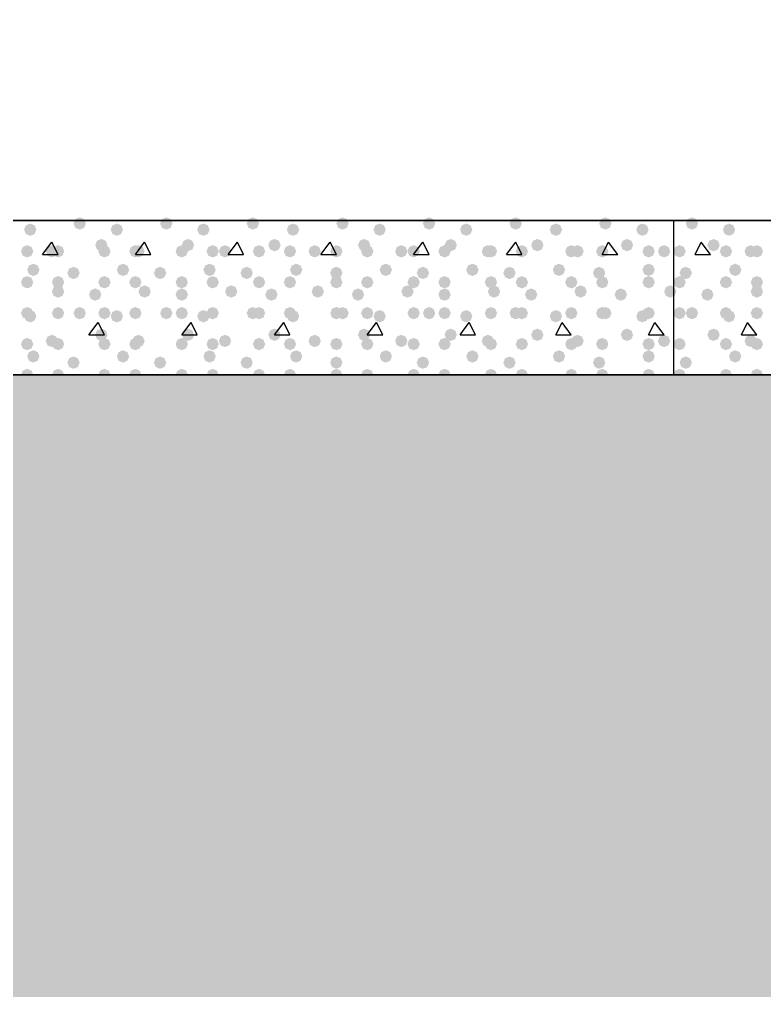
# Model space of a CAD drawing. Header units: millimetres. Extents: x 0 to 420, y 0 to 297.
# Drawn here: x 164.66 to 174.86, y 118.49 to 131.78 of the extents above; entities that cross this region are included whole.
import ezdxf

# ---------------------------------------------------------------- set-up
doc = ezdxf.new("R2010")
doc.units = ezdxf.units.MM
doc.layers.get('0').update_dxf_attribs({"linetype": 'CONTINUOUS'})

msp = doc.modelspace()

# ---------------------------------------------------------------- hatches: boundary and pattern name
at = {"true_color": 0x000008}
for points in [[(164.888333, 128.905), (164.863463, 128.845204), (164.803667, 128.820333), (164.743871, 128.845204), (164.719, 128.905), (164.743871, 128.964796), (164.803667, 128.989667), (164.863462, 128.964796)], [(165.565667, 128.989667), (165.540796, 128.929871), (165.481, 128.905), (165.421204, 128.929871), (165.396333, 128.989667), (165.421204, 129.049462), (165.481, 129.074333), (165.540796, 129.049463)], [(166.073667, 128.905), (166.048796, 128.845204), (165.989, 128.820333), (165.929204, 128.845204), (165.904333, 128.905), (165.929204, 128.964796), (165.989, 128.989667), (166.048796, 128.964796)], [(166.751, 128.989667), (166.726129, 128.929871), (166.666333, 128.905), (166.606538, 128.929871), (166.581667, 128.989667), (166.606537, 129.049462), (166.666333, 129.074333), (166.726129, 129.049463)], [(167.259, 128.905), (167.234129, 128.845204), (167.174333, 128.820333), (167.114538, 128.845204), (167.089667, 128.905), (167.114537, 128.964796), (167.174333, 128.989667), (167.234129, 128.964796)], [(167.936333, 128.989667), (167.911462, 128.929871), (167.851667, 128.905), (167.791871, 128.929871), (167.767, 128.989667), (167.791871, 129.049462), (167.851667, 129.074333), (167.911462, 129.049463)], [(168.486667, 128.905), (168.461796, 128.845204), (168.402, 128.820333), (168.342204, 128.845204), (168.317333, 128.905), (168.342204, 128.964796), (168.402, 128.989667), (168.461796, 128.964796)], [(169.164, 128.989667), (169.139129, 128.929871), (169.079333, 128.905), (169.019538, 128.929871), (168.994667, 128.989667), (169.019537, 129.049462), (169.079333, 129.074333), (169.139129, 129.049463)], [(169.672, 128.905), (169.647129, 128.845204), (169.587333, 128.820333), (169.527537, 128.845204), (169.502667, 128.905), (169.527537, 128.964796), (169.587333, 128.989667), (169.647129, 128.964796)], [(170.349333, 128.989667), (170.324462, 128.929871), (170.264667, 128.905), (170.204871, 128.929871), (170.18, 128.989667), (170.204871, 129.049462), (170.264667, 129.074333), (170.324462, 129.049463)], [(170.857333, 128.905), (170.832462, 128.845204), (170.772667, 128.820333), (170.712871, 128.845204), (170.688, 128.905), (170.712871, 128.964796), (170.772667, 128.989667), (170.832462, 128.964796)], [(171.534667, 128.989667), (171.509796, 128.929871), (171.45, 128.905), (171.390204, 128.929871), (171.365333, 128.989667), (171.390204, 129.049462), (171.45, 129.074333), (171.509796, 129.049463)], [(172.085, 128.905), (172.060129, 128.845204), (172.000333, 128.820333), (171.940538, 128.845204), (171.915667, 128.905), (171.940537, 128.964796), (172.000333, 128.989667), (172.060129, 128.964796)], [(172.762333, 128.989667), (172.737462, 128.929871), (172.677667, 128.905), (172.617871, 128.929871), (172.593, 128.989667), (172.617871, 129.049462), (172.677667, 129.074333), (172.737462, 129.049463)], [(173.270333, 128.905), (173.245462, 128.845204), (173.185667, 128.820333), (173.125871, 128.845204), (173.101, 128.905), (173.125871, 128.964796), (173.185667, 128.989667), (173.245462, 128.964796)], [(165.862, 128.693333), (165.837129, 128.633537), (165.777333, 128.608667), (165.717537, 128.633537), (165.692667, 128.693333), (165.717537, 128.753129), (165.777333, 128.778), (165.837129, 128.753129)], [(167.047333, 128.693333), (167.022462, 128.633537), (166.962667, 128.608667), (166.902871, 128.633537), (166.878, 128.693333), (166.902871, 128.753129), (166.962667, 128.778), (167.022462, 128.753129)], [(168.232667, 128.693333), (168.207796, 128.633537), (168.148, 128.608667), (168.088204, 128.633537), (168.063333, 128.693333), (168.088204, 128.753129), (168.148, 128.778), (168.207796, 128.753129)], [(169.460333, 128.693333), (169.435462, 128.633537), (169.375667, 128.608667), (169.315871, 128.633537), (169.291, 128.693333), (169.315871, 128.753129), (169.375667, 128.778), (169.435462, 128.753129)], [(170.645667, 128.693333), (170.620796, 128.633537), (170.561, 128.608667), (170.501204, 128.633537), (170.476333, 128.693333), (170.501204, 128.753129), (170.561, 128.778), (170.620796, 128.753129)], [(171.831, 128.693333), (171.806129, 128.633537), (171.746333, 128.608667), (171.686538, 128.633537), (171.661667, 128.693333), (171.686537, 128.753129), (171.746333, 128.778), (171.806129, 128.753129)], [(173.058667, 128.693333), (173.033796, 128.633537), (172.974, 128.608667), (172.914204, 128.633537), (172.889333, 128.693333), (172.914204, 128.753129), (172.974, 128.778), (173.033796, 128.753129)], [(164.846, 128.608667), (164.821129, 128.548871), (164.761333, 128.524), (164.701538, 128.548871), (164.676667, 128.608667), (164.701537, 128.668462), (164.761333, 128.693333), (164.821129, 128.668463)], [(165.184667, 128.608667), (165.159796, 128.548871), (165.1, 128.524), (165.040204, 128.548871), (165.015333, 128.608667), (165.040204, 128.668462), (165.1, 128.693333), (165.159796, 128.668463)], [(165.269333, 128.608667), (165.244463, 128.548871), (165.184667, 128.524), (165.124871, 128.548871), (165.1, 128.608667), (165.124871, 128.668462), (165.184667, 128.693333), (165.244462, 128.668463)], [(165.904333, 128.608667), (165.879462, 128.548871), (165.819667, 128.524), (165.759871, 128.548871), (165.735, 128.608667), (165.759871, 128.668462), (165.819667, 128.693333), (165.879462, 128.668463)], [(166.327667, 128.608667), (166.302796, 128.548871), (166.243, 128.524), (166.183204, 128.548871), (166.158333, 128.608667), (166.183204, 128.668462), (166.243, 128.693333), (166.302796, 128.668463)], [(166.37, 128.608667), (166.345129, 128.548871), (166.285333, 128.524), (166.225538, 128.548871), (166.200667, 128.608667), (166.225537, 128.668462), (166.285333, 128.693333), (166.345129, 128.668463)], [(166.962667, 128.608667), (166.937796, 128.548871), (166.878, 128.524), (166.818204, 128.548871), (166.793333, 128.608667), (166.818204, 128.668462), (166.878, 128.693333), (166.937796, 128.668463)], [(167.386, 128.608667), (167.361129, 128.548871), (167.301333, 128.524), (167.241538, 128.548871), (167.216667, 128.608667), (167.241537, 128.668462), (167.301333, 128.693333), (167.361129, 128.668463)], [(167.555333, 128.608667), (167.530462, 128.548871), (167.470667, 128.524), (167.410871, 128.548871), (167.386, 128.608667), (167.410871, 128.668462), (167.470667, 128.693333), (167.530462, 128.668463)], [(168.021, 128.608667), (167.996129, 128.548871), (167.936333, 128.524), (167.876538, 128.548871), (167.851667, 128.608667), (167.876537, 128.668462), (167.936333, 128.693333), (167.996129, 128.668463)], [(168.444333, 128.608667), (168.419463, 128.548871), (168.359667, 128.524), (168.299871, 128.548871), (168.275, 128.608667), (168.299871, 128.668462), (168.359667, 128.693333), (168.419462, 128.668463)], [(168.783, 128.608667), (168.758129, 128.548871), (168.698333, 128.524), (168.638537, 128.548871), (168.613667, 128.608667), (168.638537, 128.668462), (168.698333, 128.693333), (168.758129, 128.668463)], [(169.079333, 128.608667), (169.054463, 128.548871), (168.994667, 128.524), (168.934871, 128.548871), (168.91, 128.608667), (168.934871, 128.668462), (168.994667, 128.693333), (169.054462, 128.668463)], [(169.502667, 128.608667), (169.477796, 128.548871), (169.418, 128.524), (169.358204, 128.548871), (169.333333, 128.608667), (169.358204, 128.668462), (169.418, 128.693333), (169.477796, 128.668463)], [(169.968333, 128.608667), (169.943463, 128.548871), (169.883667, 128.524), (169.823871, 128.548871), (169.799, 128.608667), (169.823871, 128.668462), (169.883667, 128.693333), (169.943462, 128.668463)], [(170.137667, 128.608667), (170.112796, 128.548871), (170.053, 128.524), (169.993204, 128.548871), (169.968333, 128.608667), (169.993204, 128.668462), (170.053, 128.693333), (170.112796, 128.668463)], [(170.561, 128.608667), (170.536129, 128.548871), (170.476333, 128.524), (170.416538, 128.548871), (170.391667, 128.608667), (170.416537, 128.668462), (170.476333, 128.693333), (170.536129, 128.668463)], [(171.153667, 128.608667), (171.128796, 128.548871), (171.069, 128.524), (171.009204, 128.548871), (170.984333, 128.608667), (171.009204, 128.668462), (171.069, 128.693333), (171.128796, 128.668463)], [(171.196, 128.608667), (171.171129, 128.548871), (171.111333, 128.524), (171.051538, 128.548871), (171.026667, 128.608667), (171.051537, 128.668462), (171.111333, 128.693333), (171.171129, 128.668463)], [(171.619333, 128.608667), (171.594463, 128.548871), (171.534667, 128.524), (171.474871, 128.548871), (171.45, 128.608667), (171.474871, 128.668462), (171.534667, 128.693333), (171.594462, 128.668463)], [(172.296667, 128.608667), (172.271796, 128.548871), (172.212, 128.524), (172.152204, 128.548871), (172.127333, 128.608667), (172.152204, 128.668462), (172.212, 128.693333), (172.271796, 128.668463)], [(172.381333, 128.608667), (172.356462, 128.548871), (172.296667, 128.524), (172.236871, 128.548871), (172.212, 128.608667), (172.236871, 128.668462), (172.296667, 128.693333), (172.356462, 128.668463)], [(172.72, 128.608667), (172.695129, 128.548871), (172.635333, 128.524), (172.575538, 128.548871), (172.550667, 128.608667), (172.575537, 128.668462), (172.635333, 128.693333), (172.695129, 128.668463)], [(173.355, 128.608667), (173.330129, 128.548871), (173.270333, 128.524), (173.210538, 128.548871), (173.185667, 128.608667), (173.210537, 128.668462), (173.270333, 128.693333), (173.330129, 128.668463)], [(173.566667, 128.608667), (173.541796, 128.548871), (173.482, 128.524), (173.422204, 128.548871), (173.397333, 128.608667), (173.422204, 128.668462), (173.482, 128.693333), (173.541796, 128.668463)], [(164.930667, 128.354667), (164.905796, 128.294871), (164.846, 128.27), (164.786204, 128.294871), (164.761333, 128.354667), (164.786204, 128.414462), (164.846, 128.439333), (164.905796, 128.414463)], [(165.481, 128.312333), (165.456129, 128.252537), (165.396333, 128.227667), (165.336538, 128.252537), (165.311667, 128.312333), (165.336537, 128.372129), (165.396333, 128.397), (165.456129, 128.372129)], [(166.158333, 128.354667), (166.133463, 128.294871), (166.073667, 128.27), (166.013871, 128.294871), (165.989, 128.354667), (166.013871, 128.414462), (166.073667, 128.439333), (166.133462, 128.414463)], [(166.666333, 128.312333), (166.641462, 128.252537), (166.581667, 128.227667), (166.521871, 128.252537), (166.497, 128.312333), (166.521871, 128.372129), (166.581667, 128.397), (166.641462, 128.372129)], [(167.343667, 128.354667), (167.318796, 128.294871), (167.259, 128.27), (167.199204, 128.294871), (167.174333, 128.354667), (167.199204, 128.414462), (167.259, 128.439333), (167.318796, 128.414463)], [(167.851667, 128.312333), (167.826796, 128.252537), (167.767, 128.227667), (167.707204, 128.252537), (167.682333, 128.312333), (167.707204, 128.372129), (167.767, 128.397), (167.826796, 128.372129)], [(168.529, 128.354667), (168.504129, 128.294871), (168.444333, 128.27), (168.384538, 128.294871), (168.359667, 128.354667), (168.384537, 128.414462), (168.444333, 128.439333), (168.504129, 128.414463)], [(169.079333, 128.312333), (169.054463, 128.252537), (168.994667, 128.227667), (168.934871, 128.252537), (168.91, 128.312333), (168.934871, 128.372129), (168.994667, 128.397), (169.054462, 128.372129)], [(169.756667, 128.354667), (169.731796, 128.294871), (169.672, 128.27), (169.612204, 128.294871), (169.587333, 128.354667), (169.612204, 128.414462), (169.672, 128.439333), (169.731796, 128.414463)], [(170.264667, 128.312333), (170.239796, 128.252537), (170.18, 128.227667), (170.120204, 128.252537), (170.095333, 128.312333), (170.120204, 128.372129), (170.18, 128.397), (170.239796, 128.372129)], [(170.942, 128.354667), (170.917129, 128.294871), (170.857333, 128.27), (170.797537, 128.294871), (170.772667, 128.354667), (170.797537, 128.414462), (170.857333, 128.439333), (170.917129, 128.414463)], [(171.45, 128.312333), (171.425129, 128.252537), (171.365333, 128.227667), (171.305538, 128.252537), (171.280667, 128.312333), (171.305537, 128.372129), (171.365333, 128.397), (171.425129, 128.372129)], [(172.127333, 128.354667), (172.102463, 128.294871), (172.042667, 128.27), (171.982871, 128.294871), (171.958, 128.354667), (171.982871, 128.414462), (172.042667, 128.439333), (172.102462, 128.414463)], [(172.677667, 128.312333), (172.652796, 128.252537), (172.593, 128.227667), (172.533204, 128.252537), (172.508333, 128.312333), (172.533204, 128.372129), (172.593, 128.397), (172.652796, 128.372129)], [(173.355, 128.354667), (173.330129, 128.294871), (173.270333, 128.27), (173.210538, 128.294871), (173.185667, 128.354667), (173.210537, 128.414462), (173.270333, 128.439333), (173.330129, 128.414463)], [(164.846, 128.185333), (164.821129, 128.125538), (164.761333, 128.100667), (164.701538, 128.125538), (164.676667, 128.185333), (164.701537, 128.245129), (164.761333, 128.27), (164.821129, 128.245129)], [(165.269333, 128.185333), (165.244463, 128.125538), (165.184667, 128.100667), (165.124871, 128.125538), (165.1, 128.185333), (165.124871, 128.245129), (165.184667, 128.27), (165.244462, 128.245129)], [(165.904333, 128.185333), (165.879462, 128.125538), (165.819667, 128.100667), (165.759871, 128.125538), (165.735, 128.185333), (165.759871, 128.245129), (165.819667, 128.27), (165.879462, 128.245129)], [(166.327667, 128.185333), (166.302796, 128.125538), (166.243, 128.100667), (166.183204, 128.125538), (166.158333, 128.185333), (166.183204, 128.245129), (166.243, 128.27), (166.302796, 128.245129)], [(166.962667, 128.185333), (166.937796, 128.125538), (166.878, 128.100667), (166.818204, 128.125538), (166.793333, 128.185333), (166.818204, 128.245129), (166.878, 128.27), (166.937796, 128.245129)], [(167.386, 128.185333), (167.361129, 128.125538), (167.301333, 128.100667), (167.241538, 128.125538), (167.216667, 128.185333), (167.241537, 128.245129), (167.301333, 128.27), (167.361129, 128.245129)], [(168.021, 128.185333), (167.996129, 128.125538), (167.936333, 128.100667), (167.876538, 128.125538), (167.851667, 128.185333), (167.876537, 128.245129), (167.936333, 128.27), (167.996129, 128.245129)], [(168.444333, 128.185333), (168.419463, 128.125538), (168.359667, 128.100667), (168.299871, 128.125538), (168.275, 128.185333), (168.299871, 128.245129), (168.359667, 128.27), (168.419462, 128.245129)], [(169.079333, 128.185333), (169.054463, 128.125538), (168.994667, 128.100667), (168.934871, 128.125538), (168.91, 128.185333), (168.934871, 128.245129), (168.994667, 128.27), (169.054462, 128.245129)], [(169.502667, 128.185333), (169.477796, 128.125538), (169.418, 128.100667), (169.358204, 128.125538), (169.333333, 128.185333), (169.358204, 128.245129), (169.418, 128.27), (169.477796, 128.245129)], [(170.137667, 128.185333), (170.112796, 128.125538), (170.053, 128.100667), (169.993204, 128.125538), (169.968333, 128.185333), (169.993204, 128.245129), (170.053, 128.27), (170.112796, 128.245129)], [(170.561, 128.185333), (170.536129, 128.125538), (170.476333, 128.100667), (170.416538, 128.125538), (170.391667, 128.185333), (170.416537, 128.245129), (170.476333, 128.27), (170.536129, 128.245129)], [(171.196, 128.185333), (171.171129, 128.125538), (171.111333, 128.100667), (171.051538, 128.125538), (171.026667, 128.185333), (171.051537, 128.245129), (171.111333, 128.27), (171.171129, 128.245129)], [(171.619333, 128.185333), (171.594463, 128.125538), (171.534667, 128.100667), (171.474871, 128.125538), (171.45, 128.185333), (171.474871, 128.245129), (171.534667, 128.27), (171.594462, 128.245129)], [(172.296667, 128.185333), (172.271796, 128.125538), (172.212, 128.100667), (172.152204, 128.125538), (172.127333, 128.185333), (172.152204, 128.245129), (172.212, 128.27), (172.271796, 128.245129)], [(172.72, 128.185333), (172.695129, 128.125538), (172.635333, 128.100667), (172.575538, 128.125538), (172.550667, 128.185333), (172.575537, 128.245129), (172.635333, 128.27), (172.695129, 128.245129)], [(173.355, 128.185333), (173.330129, 128.125538), (173.270333, 128.100667), (173.210538, 128.125538), (173.185667, 128.185333), (173.210537, 128.245129), (173.270333, 128.27), (173.330129, 128.245129)], [(165.269333, 128.058333), (165.244463, 127.998538), (165.184667, 127.973667), (165.124871, 127.998538), (165.1, 128.058333), (165.124871, 128.118129), (165.184667, 128.143), (165.244462, 128.118129)], [(165.777333, 128.016), (165.752462, 127.956204), (165.692667, 127.931333), (165.632871, 127.956204), (165.608, 128.016), (165.632871, 128.075796), (165.692667, 128.100667), (165.752462, 128.075796)], [(166.454667, 128.058333), (166.429796, 127.998538), (166.37, 127.973667), (166.310204, 127.998538), (166.285333, 128.058333), (166.310204, 128.118129), (166.37, 128.143), (166.429796, 128.118129)], [(166.962667, 128.016), (166.937796, 127.956204), (166.878, 127.931333), (166.818204, 127.956204), (166.793333, 128.016), (166.818204, 128.075796), (166.878, 128.100667), (166.937796, 128.075796)], [(167.64, 128.058333), (167.615129, 127.998538), (167.555333, 127.973667), (167.495538, 127.998538), (167.470667, 128.058333), (167.495537, 128.118129), (167.555333, 128.143), (167.615129, 128.118129)], [(168.190333, 128.016), (168.165462, 127.956204), (168.105667, 127.931333), (168.045871, 127.956204), (168.021, 128.016), (168.045871, 128.075796), (168.105667, 128.100667), (168.165462, 128.075796)], [(168.825333, 128.058333), (168.800462, 127.998538), (168.740667, 127.973667), (168.680871, 127.998538), (168.656, 128.058333), (168.680871, 128.118129), (168.740667, 128.143), (168.800462, 128.118129)], [(169.375667, 128.016), (169.350796, 127.956204), (169.291, 127.931333), (169.231204, 127.956204), (169.206333, 128.016), (169.231204, 128.075796), (169.291, 128.100667), (169.350796, 128.075796)], [(170.053, 128.058333), (170.028129, 127.998538), (169.968333, 127.973667), (169.908537, 127.998538), (169.883667, 128.058333), (169.908537, 128.118129), (169.968333, 128.143), (170.028129, 128.118129)], [(170.561, 128.016), (170.536129, 127.956204), (170.476333, 127.931333), (170.416538, 127.956204), (170.391667, 128.016), (170.416537, 128.075796), (170.476333, 128.100667), (170.536129, 128.075796)], [(171.238333, 128.058333), (171.213462, 127.998538), (171.153667, 127.973667), (171.093871, 127.998538), (171.069, 128.058333), (171.093871, 128.118129), (171.153667, 128.143), (171.213462, 128.118129)], [(171.746333, 128.016), (171.721462, 127.956204), (171.661667, 127.931333), (171.601871, 127.956204), (171.577, 128.016), (171.601871, 128.075796), (171.661667, 128.100667), (171.721462, 128.075796)], [(172.423667, 128.058333), (172.398796, 127.998538), (172.339, 127.973667), (172.279204, 127.998538), (172.254333, 128.058333), (172.279204, 128.118129), (172.339, 128.143), (172.398796, 128.118129)], [(172.974, 128.016), (172.949129, 127.956204), (172.889333, 127.931333), (172.829538, 127.956204), (172.804667, 128.016), (172.829537, 128.075796), (172.889333, 128.100667), (172.949129, 128.075796)], [(173.651333, 128.058333), (173.626462, 127.998538), (173.566667, 127.973667), (173.506871, 127.998538), (173.482, 128.058333), (173.506871, 128.118129), (173.566667, 128.143), (173.626462, 128.118129)], [(164.846, 127.762), (164.821129, 127.702204), (164.761333, 127.677333), (164.701538, 127.702204), (164.676667, 127.762), (164.701537, 127.821796), (164.761333, 127.846667), (164.821129, 127.821796)], [(164.888333, 127.719667), (164.863463, 127.659871), (164.803667, 127.635), (164.743871, 127.659871), (164.719, 127.719667), (164.743871, 127.779462), (164.803667, 127.804333), (164.863462, 127.779463)], [(165.269333, 127.762), (165.244463, 127.702204), (165.184667, 127.677333), (165.124871, 127.702204), (165.1, 127.762), (165.124871, 127.821796), (165.184667, 127.846667), (165.244462, 127.821796)], [(165.565667, 127.762), (165.540796, 127.702204), (165.481, 127.677333), (165.421204, 127.702204), (165.396333, 127.762), (165.421204, 127.821796), (165.481, 127.846667), (165.540796, 127.821796)], [(165.904333, 127.762), (165.879462, 127.702204), (165.819667, 127.677333), (165.759871, 127.702204), (165.735, 127.762), (165.759871, 127.821796), (165.819667, 127.846667), (165.879462, 127.821796)], [(166.073667, 127.719667), (166.048796, 127.659871), (165.989, 127.635), (165.929204, 127.659871), (165.904333, 127.719667), (165.929204, 127.779462), (165.989, 127.804333), (166.048796, 127.779463)], [(166.327667, 127.762), (166.302796, 127.702204), (166.243, 127.677333), (166.183204, 127.702204), (166.158333, 127.762), (166.183204, 127.821796), (166.243, 127.846667), (166.302796, 127.821796)], [(166.751, 127.762), (166.726129, 127.702204), (166.666333, 127.677333), (166.606538, 127.702204), (166.581667, 127.762), (166.606537, 127.821796), (166.666333, 127.846667), (166.726129, 127.821796)], [(166.962667, 127.762), (166.937796, 127.702204), (166.878, 127.677333), (166.818204, 127.702204), (166.793333, 127.762), (166.818204, 127.821796), (166.878, 127.846667), (166.937796, 127.821796)], [(167.259, 127.719667), (167.234129, 127.659871), (167.174333, 127.635), (167.114538, 127.659871), (167.089667, 127.719667), (167.114537, 127.779462), (167.174333, 127.804333), (167.234129, 127.779463)], [(167.386, 127.762), (167.361129, 127.702204), (167.301333, 127.677333), (167.241538, 127.702204), (167.216667, 127.762), (167.241537, 127.821796), (167.301333, 127.846667), (167.361129, 127.821796)], [(167.936333, 127.762), (167.911462, 127.702204), (167.851667, 127.677333), (167.791871, 127.702204), (167.767, 127.762), (167.791871, 127.821796), (167.851667, 127.846667), (167.911462, 127.821796)], [(168.021, 127.762), (167.996129, 127.702204), (167.936333, 127.677333), (167.876538, 127.702204), (167.851667, 127.762), (167.876537, 127.821796), (167.936333, 127.846667), (167.996129, 127.821796)], [(168.444333, 127.762), (168.419463, 127.702204), (168.359667, 127.677333), (168.299871, 127.702204), (168.275, 127.762), (168.299871, 127.821796), (168.359667, 127.846667), (168.419462, 127.821796)], [(168.486667, 127.719667), (168.461796, 127.659871), (168.402, 127.635), (168.342204, 127.659871), (168.317333, 127.719667), (168.342204, 127.779462), (168.402, 127.804333), (168.461796, 127.779463)], [(169.079333, 127.762), (169.054463, 127.702204), (168.994667, 127.677333), (168.934871, 127.702204), (168.91, 127.762), (168.934871, 127.821796), (168.994667, 127.846667), (169.054462, 127.821796)], [(169.164, 127.762), (169.139129, 127.702204), (169.079333, 127.677333), (169.019538, 127.702204), (168.994667, 127.762), (169.019537, 127.821796), (169.079333, 127.846667), (169.139129, 127.821796)], [(169.502667, 127.762), (169.477796, 127.702204), (169.418, 127.677333), (169.358204, 127.702204), (169.333333, 127.762), (169.358204, 127.821796), (169.418, 127.846667), (169.477796, 127.821796)], [(169.672, 127.719667), (169.647129, 127.659871), (169.587333, 127.635), (169.527537, 127.659871), (169.502667, 127.719667), (169.527537, 127.779462), (169.587333, 127.804333), (169.647129, 127.779463)], [(170.137667, 127.762), (170.112796, 127.702204), (170.053, 127.677333), (169.993204, 127.702204), (169.968333, 127.762), (169.993204, 127.821796), (170.053, 127.846667), (170.112796, 127.821796)], [(170.349333, 127.762), (170.324462, 127.702204), (170.264667, 127.677333), (170.204871, 127.702204), (170.18, 127.762), (170.204871, 127.821796), (170.264667, 127.846667), (170.324462, 127.821796)], [(170.561, 127.762), (170.536129, 127.702204), (170.476333, 127.677333), (170.416538, 127.702204), (170.391667, 127.762), (170.416537, 127.821796), (170.476333, 127.846667), (170.536129, 127.821796)], [(170.857333, 127.719667), (170.832462, 127.659871), (170.772667, 127.635), (170.712871, 127.659871), (170.688, 127.719667), (170.712871, 127.779462), (170.772667, 127.804333), (170.832462, 127.779463)], [(171.196, 127.762), (171.171129, 127.702204), (171.111333, 127.677333), (171.051538, 127.702204), (171.026667, 127.762), (171.051537, 127.821796), (171.111333, 127.846667), (171.171129, 127.821796)], [(171.534667, 127.762), (171.509796, 127.702204), (171.45, 127.677333), (171.390204, 127.702204), (171.365333, 127.762), (171.390204, 127.821796), (171.45, 127.846667), (171.509796, 127.821796)], [(171.619333, 127.762), (171.594463, 127.702204), (171.534667, 127.677333), (171.474871, 127.702204), (171.45, 127.762), (171.474871, 127.821796), (171.534667, 127.846667), (171.594462, 127.821796)], [(172.085, 127.719667), (172.060129, 127.659871), (172.000333, 127.635), (171.940538, 127.659871), (171.915667, 127.719667), (171.940537, 127.779462), (172.000333, 127.804333), (172.060129, 127.779463)], [(172.296667, 127.762), (172.271796, 127.702204), (172.212, 127.677333), (172.152204, 127.702204), (172.127333, 127.762), (172.152204, 127.821796), (172.212, 127.846667), (172.271796, 127.821796)], [(172.72, 127.762), (172.695129, 127.702204), (172.635333, 127.677333), (172.575538, 127.702204), (172.550667, 127.762), (172.575537, 127.821796), (172.635333, 127.846667), (172.695129, 127.821796)], [(172.762333, 127.762), (172.737462, 127.702204), (172.677667, 127.677333), (172.617871, 127.702204), (172.593, 127.762), (172.617871, 127.821796), (172.677667, 127.846667), (172.737462, 127.821796)], [(173.270333, 127.719667), (173.245462, 127.659871), (173.185667, 127.635), (173.125871, 127.659871), (173.101, 127.719667), (173.125871, 127.779462), (173.185667, 127.804333), (173.245462, 127.779463)], [(173.355, 127.762), (173.330129, 127.702204), (173.270333, 127.677333), (173.210538, 127.702204), (173.185667, 127.762), (173.210537, 127.821796), (173.270333, 127.846667), (173.330129, 127.821796)], [(165.862, 127.465667), (165.837129, 127.405871), (165.777333, 127.381), (165.717537, 127.405871), (165.692667, 127.465667), (165.717537, 127.525462), (165.777333, 127.550333), (165.837129, 127.525463)], [(167.047333, 127.465667), (167.022462, 127.405871), (166.962667, 127.381), (166.902871, 127.405871), (166.878, 127.465667), (166.902871, 127.525462), (166.962667, 127.550333), (167.022462, 127.525463)], [(168.232667, 127.465667), (168.207796, 127.405871), (168.148, 127.381), (168.088204, 127.405871), (168.063333, 127.465667), (168.088204, 127.525462), (168.148, 127.550333), (168.207796, 127.525463)], [(169.460333, 127.465667), (169.435462, 127.405871), (169.375667, 127.381), (169.315871, 127.405871), (169.291, 127.465667), (169.315871, 127.525462), (169.375667, 127.550333), (169.435462, 127.525463)], [(170.645667, 127.465667), (170.620796, 127.405871), (170.561, 127.381), (170.501204, 127.405871), (170.476333, 127.465667), (170.501204, 127.525462), (170.561, 127.550333), (170.620796, 127.525463)], [(171.831, 127.465667), (171.806129, 127.405871), (171.746333, 127.381), (171.686538, 127.405871), (171.661667, 127.465667), (171.686537, 127.525462), (171.746333, 127.550333), (171.806129, 127.525463)], [(173.058667, 127.465667), (173.033796, 127.405871), (172.974, 127.381), (172.914204, 127.405871), (172.889333, 127.465667), (172.914204, 127.525462), (172.974, 127.550333), (173.033796, 127.525463)], [(164.846, 127.338667), (164.821129, 127.278871), (164.761333, 127.254), (164.701538, 127.278871), (164.676667, 127.338667), (164.701537, 127.398462), (164.761333, 127.423333), (164.821129, 127.398463)], [(165.184667, 127.381), (165.159796, 127.321204), (165.1, 127.296333), (165.040204, 127.321204), (165.015333, 127.381), (165.040204, 127.440796), (165.1, 127.465667), (165.159796, 127.440796)], [(165.269333, 127.338667), (165.244463, 127.278871), (165.184667, 127.254), (165.124871, 127.278871), (165.1, 127.338667), (165.124871, 127.398462), (165.184667, 127.423333), (165.244462, 127.398463)], [(165.904333, 127.338667), (165.879462, 127.278871), (165.819667, 127.254), (165.759871, 127.278871), (165.735, 127.338667), (165.759871, 127.398462), (165.819667, 127.423333), (165.879462, 127.398463)], [(166.327667, 127.338667), (166.302796, 127.278871), (166.243, 127.254), (166.183204, 127.278871), (166.158333, 127.338667), (166.183204, 127.398462), (166.243, 127.423333), (166.302796, 127.398463)], [(166.37, 127.381), (166.345129, 127.321204), (166.285333, 127.296333), (166.225538, 127.321204), (166.200667, 127.381), (166.225537, 127.440796), (166.285333, 127.465667), (166.345129, 127.440796)], [(166.962667, 127.338667), (166.937796, 127.278871), (166.878, 127.254), (166.818204, 127.278871), (166.793333, 127.338667), (166.818204, 127.398462), (166.878, 127.423333), (166.937796, 127.398463)], [(167.386, 127.338667), (167.361129, 127.278871), (167.301333, 127.254), (167.241538, 127.278871), (167.216667, 127.338667), (167.241537, 127.398462), (167.301333, 127.423333), (167.361129, 127.398463)], [(167.555333, 127.381), (167.530462, 127.321204), (167.470667, 127.296333), (167.410871, 127.321204), (167.386, 127.381), (167.410871, 127.440796), (167.470667, 127.465667), (167.530462, 127.440796)], [(168.021, 127.338667), (167.996129, 127.278871), (167.936333, 127.254), (167.876538, 127.278871), (167.851667, 127.338667), (167.876537, 127.398462), (167.936333, 127.423333), (167.996129, 127.398463)], [(168.444333, 127.338667), (168.419463, 127.278871), (168.359667, 127.254), (168.299871, 127.278871), (168.275, 127.338667), (168.299871, 127.398462), (168.359667, 127.423333), (168.419462, 127.398463)], [(168.783, 127.381), (168.758129, 127.321204), (168.698333, 127.296333), (168.638537, 127.321204), (168.613667, 127.381), (168.638537, 127.440796), (168.698333, 127.465667), (168.758129, 127.440796)], [(169.079333, 127.338667), (169.054463, 127.278871), (168.994667, 127.254), (168.934871, 127.278871), (168.91, 127.338667), (168.934871, 127.398462), (168.994667, 127.423333), (169.054462, 127.398463)], [(169.502667, 127.338667), (169.477796, 127.278871), (169.418, 127.254), (169.358204, 127.278871), (169.333333, 127.338667), (169.358204, 127.398462), (169.418, 127.423333), (169.477796, 127.398463)], [(169.968333, 127.381), (169.943463, 127.321204), (169.883667, 127.296333), (169.823871, 127.321204), (169.799, 127.381), (169.823871, 127.440796), (169.883667, 127.465667), (169.943462, 127.440796)], [(170.137667, 127.338667), (170.112796, 127.278871), (170.053, 127.254), (169.993204, 127.278871), (169.968333, 127.338667), (169.993204, 127.398462), (170.053, 127.423333), (170.112796, 127.398463)], [(170.561, 127.338667), (170.536129, 127.278871), (170.476333, 127.254), (170.416538, 127.278871), (170.391667, 127.338667), (170.416537, 127.398462), (170.476333, 127.423333), (170.536129, 127.398463)], [(171.153667, 127.381), (171.128796, 127.321204), (171.069, 127.296333), (171.009204, 127.321204), (170.984333, 127.381), (171.009204, 127.440796), (171.069, 127.465667), (171.128796, 127.440796)], [(171.196, 127.338667), (171.171129, 127.278871), (171.111333, 127.254), (171.051538, 127.278871), (171.026667, 127.338667), (171.051537, 127.398462), (171.111333, 127.423333), (171.171129, 127.398463)], [(171.619333, 127.338667), (171.594463, 127.278871), (171.534667, 127.254), (171.474871, 127.278871), (171.45, 127.338667), (171.474871, 127.398462), (171.534667, 127.423333), (171.594462, 127.398463)], [(172.296667, 127.338667), (172.271796, 127.278871), (172.212, 127.254), (172.152204, 127.278871), (172.127333, 127.338667), (172.152204, 127.398462), (172.212, 127.423333), (172.271796, 127.398463)], [(172.381333, 127.381), (172.356462, 127.321204), (172.296667, 127.296333), (172.236871, 127.321204), (172.212, 127.381), (172.236871, 127.440796), (172.296667, 127.465667), (172.356462, 127.440796)], [(172.72, 127.338667), (172.695129, 127.278871), (172.635333, 127.254), (172.575538, 127.278871), (172.550667, 127.338667), (172.575537, 127.398462), (172.635333, 127.423333), (172.695129, 127.398463)], [(173.355, 127.338667), (173.330129, 127.278871), (173.270333, 127.254), (173.210538, 127.278871), (173.185667, 127.338667), (173.210537, 127.398462), (173.270333, 127.423333), (173.330129, 127.398463)], [(173.566667, 127.381), (173.541796, 127.321204), (173.482, 127.296333), (173.422204, 127.321204), (173.397333, 127.381), (173.422204, 127.440796), (173.482, 127.465667), (173.541796, 127.440796)], [(164.930667, 127.169333), (164.905796, 127.109537), (164.846, 127.084667), (164.786204, 127.109537), (164.761333, 127.169333), (164.786204, 127.229129), (164.846, 127.254), (164.905796, 127.229129)], [(166.158333, 127.169333), (166.133463, 127.109537), (166.073667, 127.084667), (166.013871, 127.109537), (165.989, 127.169333), (166.013871, 127.229129), (166.073667, 127.254), (166.133462, 127.229129)], [(167.343667, 127.169333), (167.318796, 127.109537), (167.259, 127.084667), (167.199204, 127.109537), (167.174333, 127.169333), (167.199204, 127.229129), (167.259, 127.254), (167.318796, 127.229129)], [(168.529, 127.169333), (168.504129, 127.109537), (168.444333, 127.084667), (168.384538, 127.109537), (168.359667, 127.169333), (168.384537, 127.229129), (168.444333, 127.254), (168.504129, 127.229129)], [(169.756667, 127.169333), (169.731796, 127.109537), (169.672, 127.084667), (169.612204, 127.109537), (169.587333, 127.169333), (169.612204, 127.229129), (169.672, 127.254), (169.731796, 127.229129)], [(170.942, 127.169333), (170.917129, 127.109537), (170.857333, 127.084667), (170.797537, 127.109537), (170.772667, 127.169333), (170.797537, 127.229129), (170.857333, 127.254), (170.917129, 127.229129)], [(172.127333, 127.169333), (172.102463, 127.109537), (172.042667, 127.084667), (171.982871, 127.109537), (171.958, 127.169333), (171.982871, 127.229129), (172.042667, 127.254), (172.102462, 127.229129)], [(173.355, 127.169333), (173.330129, 127.109537), (173.270333, 127.084667), (173.210538, 127.109537), (173.185667, 127.169333), (173.210537, 127.229129), (173.270333, 127.254), (173.330129, 127.229129)], [(165.481, 127.084667), (165.456129, 127.024871), (165.396333, 127), (165.336538, 127.024871), (165.311667, 127.084667), (165.336537, 127.144462), (165.396333, 127.169333), (165.456129, 127.144463)], [(166.666333, 127.084667), (166.641462, 127.024871), (166.581667, 127), (166.521871, 127.024871), (166.497, 127.084667), (166.521871, 127.144462), (166.581667, 127.169333), (166.641462, 127.144463)], [(167.851667, 127.084667), (167.826796, 127.024871), (167.767, 127), (167.707204, 127.024871), (167.682333, 127.084667), (167.707204, 127.144462), (167.767, 127.169333), (167.826796, 127.144463)], [(169.079333, 127.084667), (169.054463, 127.024871), (168.994667, 127), (168.934871, 127.024871), (168.91, 127.084667), (168.934871, 127.144462), (168.994667, 127.169333), (169.054462, 127.144463)], [(170.264667, 127.084667), (170.239796, 127.024871), (170.18, 127), (170.120204, 127.024871), (170.095333, 127.084667), (170.120204, 127.144462), (170.18, 127.169333), (170.239796, 127.144463)], [(171.45, 127.084667), (171.425129, 127.024871), (171.365333, 127), (171.305538, 127.024871), (171.280667, 127.084667), (171.305537, 127.144462), (171.365333, 127.169333), (171.425129, 127.144463)], [(172.677667, 127.084667), (172.652796, 127.024871), (172.593, 127), (172.533204, 127.024871), (172.508333, 127.084667), (172.533204, 127.144462), (172.593, 127.169333), (172.652796, 127.144463)], [(164.846, 126.915333), (164.821129, 126.855538), (164.761333, 126.830667), (164.701538, 126.855538), (164.676667, 126.915333), (164.701537, 126.975129), (164.761333, 127), (164.821129, 126.975129)], [(165.269333, 126.915333), (165.244463, 126.855538), (165.184667, 126.830667), (165.124871, 126.855538), (165.1, 126.915333), (165.124871, 126.975129), (165.184667, 127), (165.244462, 126.975129)], [(165.904333, 126.915333), (165.879462, 126.855538), (165.819667, 126.830667), (165.759871, 126.855538), (165.735, 126.915333), (165.759871, 126.975129), (165.819667, 127), (165.879462, 126.975129)], [(166.327667, 126.915333), (166.302796, 126.855538), (166.243, 126.830667), (166.183204, 126.855538), (166.158333, 126.915333), (166.183204, 126.975129), (166.243, 127), (166.302796, 126.975129)], [(166.962667, 126.915333), (166.937796, 126.855538), (166.878, 126.830667), (166.818204, 126.855538), (166.793333, 126.915333), (166.818204, 126.975129), (166.878, 127), (166.937796, 126.975129)], [(167.386, 126.915333), (167.361129, 126.855538), (167.301333, 126.830667), (167.241538, 126.855538), (167.216667, 126.915333), (167.241537, 126.975129), (167.301333, 127), (167.361129, 126.975129)], [(168.021, 126.915333), (167.996129, 126.855538), (167.936333, 126.830667), (167.876538, 126.855538), (167.851667, 126.915333), (167.876537, 126.975129), (167.936333, 127), (167.996129, 126.975129)], [(168.444333, 126.915333), (168.419463, 126.855538), (168.359667, 126.830667), (168.299871, 126.855538), (168.275, 126.915333), (168.299871, 126.975129), (168.359667, 127), (168.419462, 126.975129)], [(169.079333, 126.915333), (169.054463, 126.855538), (168.994667, 126.830667), (168.934871, 126.855538), (168.91, 126.915333), (168.934871, 126.975129), (168.994667, 127), (169.054462, 126.975129)], [(169.502667, 126.915333), (169.477796, 126.855538), (169.418, 126.830667), (169.358204, 126.855538), (169.333333, 126.915333), (169.358204, 126.975129), (169.418, 127), (169.477796, 126.975129)], [(170.137667, 126.915333), (170.112796, 126.855538), (170.053, 126.830667), (169.993204, 126.855538), (169.968333, 126.915333), (169.993204, 126.975129), (170.053, 127), (170.112796, 126.975129)], [(170.561, 126.915333), (170.536129, 126.855538), (170.476333, 126.830667), (170.416538, 126.855538), (170.391667, 126.915333), (170.416537, 126.975129), (170.476333, 127), (170.536129, 126.975129)], [(171.196, 126.915333), (171.171129, 126.855538), (171.111333, 126.830667), (171.051538, 126.855538), (171.026667, 126.915333), (171.051537, 126.975129), (171.111333, 127), (171.171129, 126.975129)], [(171.619333, 126.915333), (171.594463, 126.855538), (171.534667, 126.830667), (171.474871, 126.855538), (171.45, 126.915333), (171.474871, 126.975129), (171.534667, 127), (171.594462, 126.975129)], [(172.296667, 126.915333), (172.271796, 126.855538), (172.212, 126.830667), (172.152204, 126.855538), (172.127333, 126.915333), (172.152204, 126.975129), (172.212, 127), (172.271796, 126.975129)], [(172.72, 126.915333), (172.695129, 126.855538), (172.635333, 126.830667), (172.575538, 126.855538), (172.550667, 126.915333), (172.575537, 126.975129), (172.635333, 127), (172.695129, 126.975129)], [(173.355, 126.915333), (173.330129, 126.855538), (173.270333, 126.830667), (173.210538, 126.855538), (173.185667, 126.915333), (173.210537, 126.975129), (173.270333, 127), (173.330129, 126.975129)]]:
    msp.add_hatch(color=0, dxfattribs=at).paths.add_polyline_path(points, flags=0)
at = {"true_color": 0x000007}
for points in [[(173.947667, 128.989667), (173.922796, 128.929871), (173.863, 128.905), (173.803204, 128.929871), (173.778333, 128.989667), (173.803204, 129.049462), (173.863, 129.074333), (173.922796, 129.049463)], [(174.455667, 128.905), (174.430796, 128.845204), (174.371, 128.820333), (174.311204, 128.845204), (174.286333, 128.905), (174.311204, 128.964796), (174.371, 128.989667), (174.430796, 128.964796)], [(174.244, 128.693333), (174.219129, 128.633537), (174.159333, 128.608667), (174.099538, 128.633537), (174.074667, 128.693333), (174.099537, 128.753129), (174.159333, 128.778), (174.219129, 128.753129)], [(173.778333, 128.608667), (173.753463, 128.548871), (173.693667, 128.524), (173.633871, 128.548871), (173.609, 128.608667), (173.633871, 128.668462), (173.693667, 128.693333), (173.753462, 128.668463)], [(174.413333, 128.608667), (174.388463, 128.548871), (174.328667, 128.524), (174.268871, 128.548871), (174.244, 128.608667), (174.268871, 128.668462), (174.328667, 128.693333), (174.388462, 128.668463)], [(174.752, 128.608667), (174.727129, 128.548871), (174.667333, 128.524), (174.607537, 128.548871), (174.582667, 128.608667), (174.607537, 128.668462), (174.667333, 128.693333), (174.727129, 128.668463)], [(174.836667, 128.608667), (174.811796, 128.548871), (174.752, 128.524), (174.692204, 128.548871), (174.667333, 128.608667), (174.692204, 128.668462), (174.752, 128.693333), (174.811796, 128.668463)], [(173.863, 128.312333), (173.838129, 128.252537), (173.778333, 128.227667), (173.718538, 128.252537), (173.693667, 128.312333), (173.718537, 128.372129), (173.778333, 128.397), (173.838129, 128.372129)], [(174.540333, 128.354667), (174.515462, 128.294871), (174.455667, 128.27), (174.395871, 128.294871), (174.371, 128.354667), (174.395871, 128.414462), (174.455667, 128.439333), (174.515462, 128.414463)], [(173.778333, 128.185333), (173.753463, 128.125538), (173.693667, 128.100667), (173.633871, 128.125538), (173.609, 128.185333), (173.633871, 128.245129), (173.693667, 128.27), (173.753462, 128.245129)], [(174.413333, 128.185333), (174.388463, 128.125538), (174.328667, 128.100667), (174.268871, 128.125538), (174.244, 128.185333), (174.268871, 128.245129), (174.328667, 128.27), (174.388462, 128.245129)], [(174.836667, 128.185333), (174.811796, 128.125538), (174.752, 128.100667), (174.692204, 128.125538), (174.667333, 128.185333), (174.692204, 128.245129), (174.752, 128.27), (174.811796, 128.245129)], [(174.159333, 128.016), (174.134462, 127.956204), (174.074667, 127.931333), (174.014871, 127.956204), (173.99, 128.016), (174.014871, 128.075796), (174.074667, 128.100667), (174.134462, 128.075796)], [(174.836667, 128.058333), (174.811796, 127.998538), (174.752, 127.973667), (174.692204, 127.998538), (174.667333, 128.058333), (174.692204, 128.118129), (174.752, 128.143), (174.811796, 128.118129)], [(173.778333, 127.762), (173.753463, 127.702204), (173.693667, 127.677333), (173.633871, 127.702204), (173.609, 127.762), (173.633871, 127.821796), (173.693667, 127.846667), (173.753462, 127.821796)], [(173.947667, 127.762), (173.922796, 127.702204), (173.863, 127.677333), (173.803204, 127.702204), (173.778333, 127.762), (173.803204, 127.821796), (173.863, 127.846667), (173.922796, 127.821796)], [(174.413333, 127.762), (174.388463, 127.702204), (174.328667, 127.677333), (174.268871, 127.702204), (174.244, 127.762), (174.268871, 127.821796), (174.328667, 127.846667), (174.388462, 127.821796)], [(174.455667, 127.719667), (174.430796, 127.659871), (174.371, 127.635), (174.311204, 127.659871), (174.286333, 127.719667), (174.311204, 127.779462), (174.371, 127.804333), (174.430796, 127.779463)], [(174.836667, 127.762), (174.811796, 127.702204), (174.752, 127.677333), (174.692204, 127.702204), (174.667333, 127.762), (174.692204, 127.821796), (174.752, 127.846667), (174.811796, 127.821796)], [(174.244, 127.465667), (174.219129, 127.405871), (174.159333, 127.381), (174.099538, 127.405871), (174.074667, 127.465667), (174.099537, 127.525462), (174.159333, 127.550333), (174.219129, 127.525463)], [(173.778333, 127.338667), (173.753463, 127.278871), (173.693667, 127.254), (173.633871, 127.278871), (173.609, 127.338667), (173.633871, 127.398462), (173.693667, 127.423333), (173.753462, 127.398463)], [(174.413333, 127.338667), (174.388463, 127.278871), (174.328667, 127.254), (174.268871, 127.278871), (174.244, 127.338667), (174.268871, 127.398462), (174.328667, 127.423333), (174.388462, 127.398463)], [(174.752, 127.381), (174.727129, 127.321204), (174.667333, 127.296333), (174.607537, 127.321204), (174.582667, 127.381), (174.607537, 127.440796), (174.667333, 127.465667), (174.727129, 127.440796)], [(174.836667, 127.338667), (174.811796, 127.278871), (174.752, 127.254), (174.692204, 127.278871), (174.667333, 127.338667), (174.692204, 127.398462), (174.752, 127.423333), (174.811796, 127.398463)], [(174.540333, 127.169333), (174.515462, 127.109537), (174.455667, 127.084667), (174.395871, 127.109537), (174.371, 127.169333), (174.395871, 127.229129), (174.455667, 127.254), (174.515462, 127.229129)], [(173.863, 127.084667), (173.838129, 127.024871), (173.778333, 127), (173.718538, 127.024871), (173.693667, 127.084667), (173.718537, 127.144462), (173.778333, 127.169333), (173.838129, 127.144463)], [(173.778333, 126.915333), (173.753463, 126.855538), (173.693667, 126.830667), (173.633871, 126.855538), (173.609, 126.915333), (173.633871, 126.975129), (173.693667, 127), (173.753462, 126.975129)], [(174.413333, 126.915333), (174.388463, 126.855538), (174.328667, 126.830667), (174.268871, 126.855538), (174.244, 126.915333), (174.268871, 126.975129), (174.328667, 127), (174.388462, 126.975129)], [(174.836667, 126.915333), (174.811796, 126.855538), (174.752, 126.830667), (174.692204, 126.855538), (174.667333, 126.915333), (174.692204, 126.975129), (174.752, 127), (174.811796, 126.975129)]]:
    msp.add_hatch(color=0, dxfattribs=at).paths.add_polyline_path(points, flags=0)
at = {"true_color": 0x000008}
h = msp.add_hatch(color=0, dxfattribs=at)
h.paths.add_polyline_path([(194.775667, 126.915333), (33.401, 126.915333), (194.775667, 107.865333)], flags=0)
h.paths.add_polyline_path([(33.401, 126.915333), (194.775667, 107.865333), (33.401, 107.865333)], flags=0)

# ---------------------------------------------------------------- linework, layer by layer
at = {"color": 0, "true_color": 0x000007}
for points in [[(32.342667, 126.915333), (32.342667, 150.241), (380.576667, 150.241), (380.576667, 126.915333), (218.101333, 126.915333), (218.101333, 105.748667), (194.775667, 105.748667), (194.775667, 126.915333)], [(32.342667, 126.915333), (32.342667, 150.241), (380.576667, 150.241), (380.576667, 126.915333), (218.101333, 126.915333), (218.101333, 105.748667), (194.775667, 105.748667), (194.775667, 126.915333)], [(173.609, 129.032), (173.609, 126.915333), (175.725667, 126.915333), (175.725667, 129.032)]]:
    msp.add_lwpolyline(points, close=True, dxfattribs=at)
at = {"color": 0, "true_color": 0x0000fd}
msp.add_lwpolyline([(215.984667, 129.032), (378.46, 129.032), (378.46, 148.124333), (34.459333, 148.124333), (34.459333, 129.032), (196.934667, 129.032), (196.934667, 107.865333), (215.984667, 107.865333)], close=True, dxfattribs=at)
at = {"color": 0, "true_color": 0x000007}
for points in [[(173.609, 129.032), (154.516667, 129.032)], [(173.905333, 128.566333), (173.99, 128.735667)], [(174.117, 128.566333), (173.99, 128.735667)], [(173.905333, 128.566333), (174.117, 128.566333)], [(174.540333, 127.465667), (174.625, 127.635)], [(174.752, 127.465667), (174.625, 127.635)], [(174.540333, 127.465667), (174.752, 127.465667)], [(154.516667, 126.915333), (173.609, 126.915333)]]:
    msp.add_lwpolyline(points, dxfattribs=at)
at = {"color": 0, "true_color": 0x000008}
for points in [[(164.973, 128.566333), (165.1, 128.735667)], [(165.184667, 128.566333), (165.1, 128.735667)], [(166.243, 128.566333), (166.37, 128.735667)], [(166.454667, 128.566333), (166.37, 128.735667)], [(167.513, 128.566333), (167.64, 128.735667)], [(167.724667, 128.566333), (167.64, 128.735667)], [(168.783, 128.566333), (168.91, 128.735667)], [(168.994667, 128.566333), (168.91, 128.735667)], [(170.053, 128.566333), (170.18, 128.735667)], [(170.264667, 128.566333), (170.18, 128.735667)], [(171.323, 128.566333), (171.45, 128.735667)], [(171.534667, 128.566333), (171.45, 128.735667)], [(172.635333, 128.566333), (172.72, 128.735667)], [(172.847, 128.566333), (172.72, 128.735667)], [(164.973, 128.566333), (165.184667, 128.566333)], [(166.243, 128.566333), (166.454667, 128.566333)], [(167.513, 128.566333), (167.724667, 128.566333)], [(168.783, 128.566333), (168.994667, 128.566333)], [(170.053, 128.566333), (170.264667, 128.566333)], [(171.323, 128.566333), (171.534667, 128.566333)], [(172.635333, 128.566333), (172.847, 128.566333)], [(165.608, 127.465667), (165.735, 127.635)], [(165.819667, 127.465667), (165.735, 127.635)], [(166.878, 127.465667), (167.005, 127.635)], [(167.089667, 127.465667), (167.005, 127.635)], [(168.148, 127.465667), (168.275, 127.635)], [(168.359667, 127.465667), (168.275, 127.635)], [(169.418, 127.465667), (169.545, 127.635)], [(169.629667, 127.465667), (169.545, 127.635)], [(170.688, 127.465667), (170.815, 127.635)], [(170.899667, 127.465667), (170.815, 127.635)], [(172.000333, 127.465667), (172.085, 127.635)], [(172.212, 127.465667), (172.085, 127.635)], [(173.270333, 127.465667), (173.355, 127.635)], [(173.482, 127.465667), (173.355, 127.635)], [(165.608, 127.465667), (165.819667, 127.465667)], [(166.878, 127.465667), (167.089667, 127.465667)], [(168.148, 127.465667), (168.359667, 127.465667)], [(169.418, 127.465667), (169.629667, 127.465667)], [(170.688, 127.465667), (170.899667, 127.465667)], [(172.000333, 127.465667), (172.212, 127.465667)], [(173.270333, 127.465667), (173.482, 127.465667)]]:
    msp.add_lwpolyline(points, dxfattribs=at)
msp.add_lwpolyline([(194.775667, 126.915333), (33.401, 126.915333), (194.775667, 107.865333)], close=True, dxfattribs=at)

doc.saveas('drawing.dxf')
